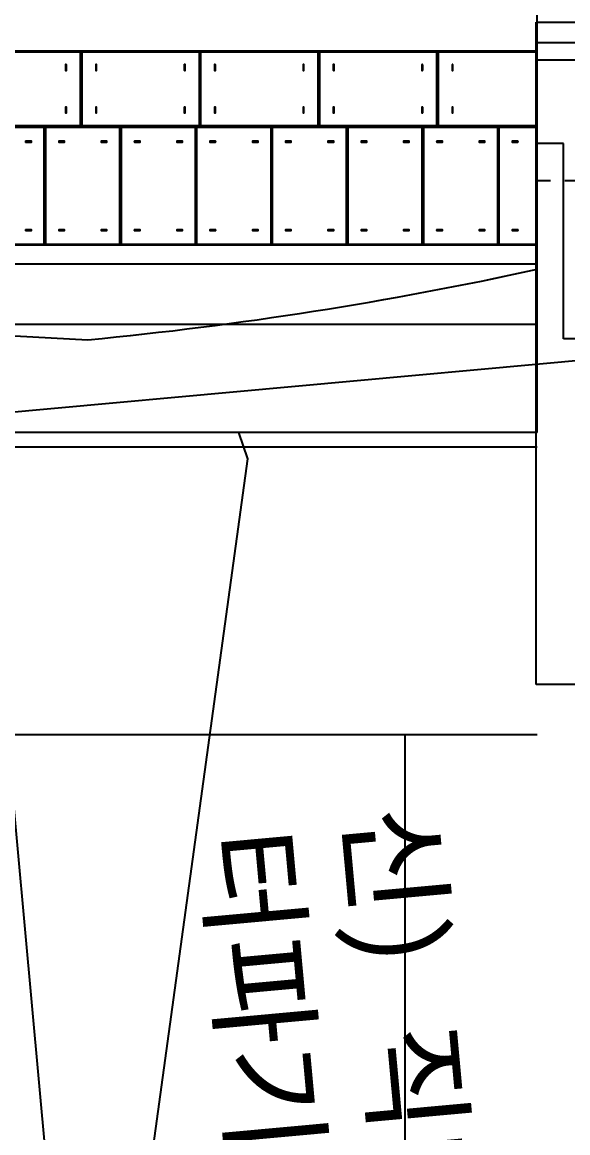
# Model space of a CAD drawing. Extents: x -137 to 172, y -7 to 127.
# Drawn here: x 30.34 to 34.13, y 46.45 to 54.16 of the extents above; entities that cross this region are included whole.
import ezdxf

# ---------------------------------------------------------------- set-up
doc = ezdxf.new("R2010")
doc.units = 0
doc.linetypes.add('CENTER', pattern=[2, 1.25, -0.25, 0.25, -0.25])
doc.layers.get('Defpoints').update_dxf_attribs({"linetype": 'CONTINUOUS'})
doc.layers.add('TT-BASE', color=253, linetype='CONTINUOUS')
doc.layers.add('TZ-TEXT', color=6, linetype='CONTINUOUS')
doc.styles.get("Standard").update_dxf_attribs({"font": 'GulimChe.ttf'})
doc.dimstyles.new('D150', dxfattribs={"dimscale": 0.15, "dimtxt": 3, "dimasz": 3, "dimexe": 0.5, "dimexo": 0.5, "dimgap": 0.5, "dimtad": 1, "dimdec": 0, "dimzin": 1, "dimdsep": 46, "dimlunit": 6, "dimtxsty": 'Standard', "dimcen": 1, "dimclrd": 1, "dimclre": 1, "dimclrt": 3, "dimadec": 0, "dimazin": 0, "dimtfac": 1, "dimtdec": 0, "dimtix": 1, "dimtmove": 2, "dimatfit": 3, "dimfxl": 0, "dimtvp": 2, "dimlwd": -1, "dimlwe": -1, "dimarcsym": 0})

# ---------------------------------------------------------------- blocks, each defined once
blk = doc.blocks.new('*D27')
at = {"layer": 'Defpoints', "color": 0, "ltscale": 2}
for p in [(42.6532, 52.5857), (44.7531, 29.6257), (32.1306, 28.4712)]:
    blk.add_point(p, dxfattribs=at)
at = {"layer": 'TZ-TEXT', "color": 1, "ltscale": 2}
for p, q in [((42.5785, 52.5788), (29.956, 51.4244)), ((30.0717, 50.9831), (32.0897, 28.9193)), ((44.6784, 29.6188), (32.056, 28.4644))]:
    blk.add_line(p, q, dxfattribs=at)
for points in [[(30.1464, 50.9899), (29.997, 50.9762), (30.0307, 51.4312)], [(32.1643, 28.9262), (32.015, 28.9125), (32.1306, 28.4712)]]:
    blk.add_solid(points, dxfattribs=at)
at = {"layer": 'TZ-TEXT', "color": 3, "ltscale": 2, "insert": (32.595, 40.0897), "char_height": 0.6, "attachment_point": 5, "rotation": 275.22581}
blk.add_mtext('{\\C6;신) 직매 FC Ø100x2x24m, 내관 SCD 25mmx4x24m,\\P터파기 5.5m(H:0.76),18m(H:0.56),0.5m(H:0.2),\\P콘크리트깨기 18m(H:0.2)}', dxfattribs=at)

msp = doc.modelspace()

# ---------------------------------------------------------------- linework, layer by layer
at = {"layer": 'TT-BASE'}
for p, q in [((33.9157, 51.3136), (33.9162, 67.0136)), ((33.9161, 51.3136), (33.9162, 67.0136)), ((33.9093, 49.563), (33.9094, 54.163)), ((33.9094, 54.163), (35.6094, 54.1629)), ((33.9094, 54.023), (35.4194, 54.0229)), ((24.3838, 53.9639), (33.9158, 53.9636)), ((24.3841, 53.9637), (33.9161, 53.9636)), ((24.39, 53.9589), (33.9158, 53.9586)), ((24.3903, 53.9587), (33.9161, 53.9586)), ((30.7433, 53.9587), (30.7433, 53.4437)), ((30.7436, 53.9586), (30.7436, 53.4436)), ((30.7533, 53.9587), (30.7533, 53.4437)), ((30.7536, 53.9586), (30.7536, 53.4436)), ((31.5683, 53.9587), (31.5683, 53.4437)), ((31.5686, 53.9586), (31.5686, 53.4436)), ((31.5783, 53.9587), (31.5783, 53.4437)), ((31.5786, 53.9586), (31.5786, 53.4436)), ((32.3933, 53.9587), (32.3933, 53.4437)), ((32.3936, 53.9586), (32.3936, 53.4436)), ((32.4033, 53.9587), (32.4033, 53.4437)), ((32.4036, 53.9586), (32.4036, 53.4436)), ((33.2183, 53.9586), (33.2183, 53.4436)), ((33.2186, 53.9586), (33.2186, 53.4436)), ((33.2283, 53.9586), (33.2283, 53.4436)), ((33.2286, 53.9586), (33.2286, 53.4436)), ((30.6403, 53.8677), (30.6403, 53.8297)), ((30.6406, 53.8676), (30.6406, 53.8296)), ((30.6453, 53.8687), (30.6413, 53.8687)), ((30.6456, 53.8686), (30.6416, 53.8686)), ((30.6463, 53.8297), (30.6463, 53.8677)), ((30.6466, 53.8296), (30.6466, 53.8676)), ((30.8503, 53.8677), (30.8503, 53.8297)), ((30.8506, 53.8676), (30.8506, 53.8296)), ((30.8553, 53.8687), (30.8513, 53.8687)), ((30.8556, 53.8686), (30.8516, 53.8686)), ((30.8563, 53.8297), (30.8563, 53.8677)), ((30.8566, 53.8296), (30.8566, 53.8676)), ((31.4653, 53.8677), (31.4653, 53.8297)), ((31.4656, 53.8676), (31.4656, 53.8296)), ((31.4703, 53.8687), (31.4663, 53.8687)), ((31.4706, 53.8686), (31.4666, 53.8686)), ((31.4713, 53.8297), (31.4713, 53.8677)), ((31.4716, 53.8296), (31.4716, 53.8676)), ((31.6753, 53.8677), (31.6753, 53.8297)), ((31.6756, 53.8676), (31.6756, 53.8296)), ((31.6803, 53.8687), (31.6763, 53.8687)), ((31.6806, 53.8686), (31.6766, 53.8686)), ((31.6813, 53.8297), (31.6813, 53.8677)), ((31.6816, 53.8296), (31.6816, 53.8676)), ((32.2903, 53.8677), (32.2903, 53.8297)), ((32.2906, 53.8676), (32.2906, 53.8296)), ((32.2953, 53.8687), (32.2913, 53.8687)), ((32.2956, 53.8686), (32.2916, 53.8686)), ((32.2963, 53.8297), (32.2963, 53.8677)), ((32.2966, 53.8296), (32.2966, 53.8676)), ((32.5003, 53.8677), (32.5003, 53.8297)), ((32.5006, 53.8676), (32.5006, 53.8296)), ((32.5053, 53.8687), (32.5013, 53.8687)), ((32.5056, 53.8686), (32.5016, 53.8686)), ((32.5063, 53.8297), (32.5063, 53.8677)), ((32.5066, 53.8296), (32.5066, 53.8676)), ((33.1153, 53.8676), (33.1153, 53.8296)), ((33.1156, 53.8676), (33.1156, 53.8296)), ((33.1203, 53.8686), (33.1163, 53.8686)), ((33.1206, 53.8686), (33.1166, 53.8686)), ((33.1213, 53.8296), (33.1213, 53.8676)), ((33.1216, 53.8296), (33.1216, 53.8676)), ((33.3253, 53.8676), (33.3253, 53.8296)), ((33.3256, 53.8676), (33.3256, 53.8296)), ((33.3303, 53.8686), (33.3263, 53.8686)), ((33.3306, 53.8686), (33.3266, 53.8686)), ((33.3313, 53.8296), (33.3313, 53.8676)), ((33.3316, 53.8296), (33.3316, 53.8676)), ((33.9094, 53.903), (35.3594, 53.9029)), ((30.6413, 53.8287), (30.6453, 53.8287)), ((30.6416, 53.8286), (30.6456, 53.8286)), ((30.8513, 53.8287), (30.8553, 53.8287)), ((30.8516, 53.8286), (30.8556, 53.8286)), ((31.4663, 53.8287), (31.4703, 53.8287)), ((31.4666, 53.8286), (31.4706, 53.8286)), ((31.6763, 53.8287), (31.6803, 53.8287)), ((31.6766, 53.8286), (31.6806, 53.8286)), ((32.2913, 53.8287), (32.2953, 53.8287)), ((32.2916, 53.8286), (32.2956, 53.8286)), ((32.5013, 53.8287), (32.5053, 53.8287)), ((32.5016, 53.8286), (32.5056, 53.8286)), ((33.1163, 53.8286), (33.1203, 53.8286)), ((33.1166, 53.8286), (33.1206, 53.8286)), ((33.3263, 53.8286), (33.3303, 53.8286)), ((33.3266, 53.8286), (33.3306, 53.8286)), ((30.6403, 53.5727), (30.6403, 53.5347)), ((30.6406, 53.5726), (30.6406, 53.5346)), ((30.6453, 53.5737), (30.6413, 53.5737)), ((30.6456, 53.5736), (30.6416, 53.5736)), ((30.6463, 53.5347), (30.6463, 53.5727)), ((30.6466, 53.5346), (30.6466, 53.5726)), ((30.8503, 53.5727), (30.8503, 53.5347)), ((30.8506, 53.5726), (30.8506, 53.5346)), ((30.8553, 53.5737), (30.8513, 53.5737)), ((30.8556, 53.5736), (30.8516, 53.5736)), ((30.8563, 53.5347), (30.8563, 53.5727)), ((30.8566, 53.5346), (30.8566, 53.5726)), ((31.4653, 53.5727), (31.4653, 53.5347)), ((31.4656, 53.5726), (31.4656, 53.5346)), ((31.4703, 53.5737), (31.4663, 53.5737)), ((31.4706, 53.5736), (31.4666, 53.5736)), ((31.4713, 53.5347), (31.4713, 53.5727)), ((31.4716, 53.5346), (31.4716, 53.5726)), ((31.6753, 53.5727), (31.6753, 53.5347)), ((31.6756, 53.5726), (31.6756, 53.5346)), ((31.6803, 53.5737), (31.6763, 53.5737)), ((31.6806, 53.5736), (31.6766, 53.5736)), ((31.6813, 53.5347), (31.6813, 53.5727)), ((31.6816, 53.5346), (31.6816, 53.5726)), ((32.2903, 53.5727), (32.2903, 53.5347)), ((32.2906, 53.5726), (32.2906, 53.5346)), ((32.2953, 53.5737), (32.2913, 53.5737)), ((32.2956, 53.5736), (32.2916, 53.5736)), ((32.2963, 53.5347), (32.2963, 53.5727)), ((32.2966, 53.5346), (32.2966, 53.5726)), ((32.5003, 53.5727), (32.5003, 53.5347)), ((32.5006, 53.5726), (32.5006, 53.5346)), ((32.5053, 53.5737), (32.5013, 53.5737)), ((32.5056, 53.5736), (32.5016, 53.5736)), ((32.5063, 53.5347), (32.5063, 53.5727)), ((32.5066, 53.5346), (32.5066, 53.5726)), ((33.1153, 53.5726), (33.1153, 53.5346)), ((33.1156, 53.5726), (33.1156, 53.5346)), ((33.1203, 53.5736), (33.1163, 53.5736)), ((33.1206, 53.5736), (33.1166, 53.5736)), ((33.1213, 53.5346), (33.1213, 53.5726)), ((33.1216, 53.5346), (33.1216, 53.5726)), ((33.3253, 53.5726), (33.3253, 53.5346)), ((33.3256, 53.5726), (33.3256, 53.5346)), ((33.3303, 53.5736), (33.3263, 53.5736)), ((33.3306, 53.5736), (33.3266, 53.5736)), ((33.3313, 53.5346), (33.3313, 53.5726)), ((33.3316, 53.5346), (33.3316, 53.5726)), ((30.6413, 53.5337), (30.6453, 53.5337)), ((30.6416, 53.5336), (30.6456, 53.5336)), ((30.8513, 53.5337), (30.8553, 53.5337)), ((30.8516, 53.5336), (30.8556, 53.5336)), ((31.4663, 53.5337), (31.4703, 53.5337)), ((31.4666, 53.5336), (31.4706, 53.5336)), ((31.6763, 53.5337), (31.6803, 53.5337)), ((31.6766, 53.5336), (31.6806, 53.5336)), ((32.2913, 53.5337), (32.2953, 53.5337)), ((32.2916, 53.5336), (32.2956, 53.5336)), ((32.5013, 53.5337), (32.5053, 53.5337)), ((32.5016, 53.5336), (32.5056, 53.5336)), ((33.1163, 53.5336), (33.1203, 53.5336)), ((33.1166, 53.5336), (33.1206, 53.5336)), ((33.3263, 53.5336), (33.3303, 53.5336)), ((33.3266, 53.5336), (33.3306, 53.5336)), ((33.9158, 53.4436), (25.1814, 53.4439)), ((33.9161, 53.4436), (25.1817, 53.4437)), ((25.1978, 53.4339), (33.9158, 53.4336)), ((25.1981, 53.4337), (33.9161, 53.4336)), ((30.4933, 52.6187), (30.4933, 53.4337)), ((30.4936, 52.6186), (30.4936, 53.4336)), ((30.5033, 52.6187), (30.5033, 53.4337)), ((30.5036, 52.6186), (30.5036, 53.4336)), ((31.0183, 52.6187), (31.0183, 53.4337)), ((31.0186, 52.6186), (31.0186, 53.4336)), ((31.0283, 52.6187), (31.0283, 53.4337)), ((31.0286, 52.6186), (31.0286, 53.4336)), ((31.5433, 52.6187), (31.5433, 53.4337)), ((31.5436, 52.6186), (31.5436, 53.4336)), ((31.5533, 52.6187), (31.5533, 53.4337)), ((31.5536, 52.6186), (31.5536, 53.4336)), ((32.0683, 52.6187), (32.0683, 53.4337)), ((32.0686, 52.6186), (32.0686, 53.4336)), ((32.0783, 52.6187), (32.0783, 53.4337)), ((32.0786, 52.6186), (32.0786, 53.4336)), ((32.5933, 52.6187), (32.5933, 53.4337)), ((32.5936, 52.6186), (32.5936, 53.4336)), ((32.6033, 52.6187), (32.6033, 53.4337)), ((32.6036, 52.6186), (32.6036, 53.4336)), ((33.1183, 52.6186), (33.1183, 53.4336)), ((33.1186, 52.6186), (33.1186, 53.4336)), ((33.1283, 52.6186), (33.1283, 53.4336)), ((33.1286, 52.6186), (33.1286, 53.4336)), ((33.6433, 52.6186), (33.6433, 53.4336)), ((33.6436, 52.6186), (33.6436, 53.4336)), ((33.6533, 52.6186), (33.6533, 53.4336)), ((33.6536, 52.6186), (33.6536, 53.4336)), ((30.3633, 53.3357), (30.3633, 53.3317)), ((30.3636, 53.3356), (30.3636, 53.3316)), ((30.4023, 53.3367), (30.3643, 53.3367)), ((30.3643, 53.3307), (30.4023, 53.3307)), ((30.4026, 53.3366), (30.3646, 53.3366)), ((30.3646, 53.3306), (30.4026, 53.3306)), ((30.4033, 53.3317), (30.4033, 53.3357)), ((30.4036, 53.3316), (30.4036, 53.3356)), ((30.5933, 53.3357), (30.5933, 53.3317)), ((30.5936, 53.3356), (30.5936, 53.3316)), ((30.6323, 53.3367), (30.5943, 53.3367)), ((30.5943, 53.3307), (30.6323, 53.3307)), ((30.6326, 53.3366), (30.5946, 53.3366)), ((30.5946, 53.3306), (30.6326, 53.3306)), ((30.6333, 53.3317), (30.6333, 53.3357)), ((30.6336, 53.3316), (30.6336, 53.3356)), ((30.8883, 53.3357), (30.8883, 53.3317)), ((30.8886, 53.3356), (30.8886, 53.3316)), ((30.9273, 53.3367), (30.8893, 53.3367)), ((30.8893, 53.3307), (30.9273, 53.3307)), ((30.9276, 53.3366), (30.8896, 53.3366)), ((30.8896, 53.3306), (30.9276, 53.3306)), ((30.9283, 53.3317), (30.9283, 53.3357)), ((30.9286, 53.3316), (30.9286, 53.3356)), ((31.1183, 53.3357), (31.1183, 53.3317)), ((31.1186, 53.3356), (31.1186, 53.3316)), ((31.1573, 53.3367), (31.1193, 53.3367)), ((31.1193, 53.3307), (31.1573, 53.3307)), ((31.1576, 53.3366), (31.1196, 53.3366)), ((31.1196, 53.3306), (31.1576, 53.3306)), ((31.1583, 53.3317), (31.1583, 53.3357)), ((31.1586, 53.3316), (31.1586, 53.3356)), ((31.4133, 53.3357), (31.4133, 53.3317)), ((31.4136, 53.3356), (31.4136, 53.3316)), ((31.4523, 53.3367), (31.4143, 53.3367)), ((31.4143, 53.3307), (31.4523, 53.3307)), ((31.4526, 53.3366), (31.4146, 53.3366)), ((31.4146, 53.3306), (31.4526, 53.3306)), ((31.4533, 53.3317), (31.4533, 53.3357)), ((31.4536, 53.3316), (31.4536, 53.3356)), ((31.6433, 53.3357), (31.6433, 53.3317)), ((31.6436, 53.3356), (31.6436, 53.3316)), ((31.6823, 53.3367), (31.6443, 53.3367)), ((31.6443, 53.3307), (31.6823, 53.3307)), ((31.6826, 53.3366), (31.6446, 53.3366)), ((31.6446, 53.3306), (31.6826, 53.3306)), ((31.6833, 53.3317), (31.6833, 53.3357)), ((31.6836, 53.3316), (31.6836, 53.3356)), ((31.9383, 53.3357), (31.9383, 53.3317)), ((31.9386, 53.3356), (31.9386, 53.3316)), ((31.9773, 53.3367), (31.9393, 53.3367)), ((31.9393, 53.3307), (31.9773, 53.3307)), ((31.9776, 53.3366), (31.9396, 53.3366)), ((31.9396, 53.3306), (31.9776, 53.3306)), ((31.9783, 53.3317), (31.9783, 53.3357)), ((31.9786, 53.3316), (31.9786, 53.3356)), ((32.1683, 53.3357), (32.1683, 53.3317)), ((32.1686, 53.3356), (32.1686, 53.3316)), ((32.2073, 53.3367), (32.1693, 53.3367)), ((32.1693, 53.3307), (32.2073, 53.3307)), ((32.2076, 53.3366), (32.1696, 53.3366)), ((32.1696, 53.3306), (32.2076, 53.3306)), ((32.2083, 53.3317), (32.2083, 53.3357)), ((32.2086, 53.3316), (32.2086, 53.3356)), ((32.4633, 53.3357), (32.4633, 53.3317)), ((32.4636, 53.3356), (32.4636, 53.3316)), ((32.5023, 53.3367), (32.4643, 53.3367)), ((32.4643, 53.3307), (32.5023, 53.3307)), ((32.5026, 53.3366), (32.4646, 53.3366)), ((32.4646, 53.3306), (32.5026, 53.3306)), ((32.5033, 53.3317), (32.5033, 53.3357)), ((32.5036, 53.3316), (32.5036, 53.3356)), ((32.6933, 53.3357), (32.6933, 53.3317)), ((32.6936, 53.3356), (32.6936, 53.3316)), ((32.7323, 53.3367), (32.6943, 53.3367)), ((32.6943, 53.3307), (32.7323, 53.3307)), ((32.7326, 53.3366), (32.6946, 53.3366)), ((32.6946, 53.3306), (32.7326, 53.3306)), ((32.7333, 53.3317), (32.7333, 53.3357)), ((32.7336, 53.3316), (32.7336, 53.3356)), ((32.9883, 53.3357), (32.9883, 53.3317)), ((32.9886, 53.3356), (32.9886, 53.3316)), ((33.0273, 53.3367), (32.9893, 53.3367)), ((32.9893, 53.3307), (33.0273, 53.3307)), ((33.0276, 53.3366), (32.9896, 53.3366)), ((32.9896, 53.3306), (33.0276, 53.3306)), ((33.0283, 53.3317), (33.0283, 53.3357)), ((33.0286, 53.3316), (33.0286, 53.3356)), ((33.2183, 53.3356), (33.2183, 53.3316)), ((33.2186, 53.3356), (33.2186, 53.3316)), ((33.2573, 53.3366), (33.2193, 53.3366)), ((33.2193, 53.3306), (33.2573, 53.3306)), ((33.2576, 53.3366), (33.2196, 53.3366)), ((33.2196, 53.3306), (33.2576, 53.3306)), ((33.2583, 53.3316), (33.2583, 53.3356)), ((33.2586, 53.3316), (33.2586, 53.3356)), ((33.5133, 53.3356), (33.5133, 53.3316)), ((33.5136, 53.3356), (33.5136, 53.3316)), ((33.5523, 53.3366), (33.5143, 53.3366)), ((33.5143, 53.3306), (33.5523, 53.3306)), ((33.5526, 53.3366), (33.5146, 53.3366)), ((33.5146, 53.3306), (33.5526, 53.3306)), ((33.5533, 53.3316), (33.5533, 53.3356)), ((33.5536, 53.3316), (33.5536, 53.3356)), ((33.7433, 53.3356), (33.7433, 53.3316)), ((33.7436, 53.3356), (33.7436, 53.3316)), ((33.7823, 53.3366), (33.7443, 53.3366)), ((33.7443, 53.3306), (33.7823, 53.3306)), ((33.7826, 53.3366), (33.7446, 53.3366)), ((33.7446, 53.3306), (33.7826, 53.3306)), ((33.7833, 53.3316), (33.7833, 53.3356)), ((33.7836, 53.3316), (33.7836, 53.3356)), ((34.0994, 53.3208), (33.9094, 53.3208)), ((34.0994, 51.9629), (34.0994, 53.3208)), ((30.3633, 52.7207), (30.3633, 52.7167)), ((30.3636, 52.7206), (30.3636, 52.7166)), ((30.4023, 52.7217), (30.3643, 52.7217)), ((30.3643, 52.7157), (30.4023, 52.7157)), ((30.4026, 52.7216), (30.3646, 52.7216)), ((30.3646, 52.7156), (30.4026, 52.7156)), ((30.4033, 52.7167), (30.4033, 52.7207)), ((30.4036, 52.7166), (30.4036, 52.7206)), ((30.5933, 52.7207), (30.5933, 52.7167)), ((30.5936, 52.7206), (30.5936, 52.7166)), ((30.6323, 52.7217), (30.5943, 52.7217)), ((30.5943, 52.7157), (30.6323, 52.7157)), ((30.6326, 52.7216), (30.5946, 52.7216)), ((30.5946, 52.7156), (30.6326, 52.7156)), ((30.6333, 52.7167), (30.6333, 52.7207)), ((30.6336, 52.7166), (30.6336, 52.7206)), ((30.8883, 52.7207), (30.8883, 52.7167)), ((30.8886, 52.7206), (30.8886, 52.7166)), ((30.9273, 52.7217), (30.8893, 52.7217)), ((30.8893, 52.7157), (30.9273, 52.7157)), ((30.9276, 52.7216), (30.8896, 52.7216)), ((30.8896, 52.7156), (30.9276, 52.7156)), ((30.9283, 52.7167), (30.9283, 52.7207)), ((30.9286, 52.7166), (30.9286, 52.7206)), ((31.1183, 52.7207), (31.1183, 52.7167)), ((31.1186, 52.7206), (31.1186, 52.7166)), ((31.1573, 52.7217), (31.1193, 52.7217)), ((31.1193, 52.7157), (31.1573, 52.7157)), ((31.1576, 52.7216), (31.1196, 52.7216)), ((31.1196, 52.7156), (31.1576, 52.7156)), ((31.1583, 52.7167), (31.1583, 52.7207)), ((31.1586, 52.7166), (31.1586, 52.7206)), ((31.4133, 52.7207), (31.4133, 52.7167)), ((31.4136, 52.7206), (31.4136, 52.7166)), ((31.4523, 52.7217), (31.4143, 52.7217)), ((31.4143, 52.7157), (31.4523, 52.7157)), ((31.4526, 52.7216), (31.4146, 52.7216)), ((31.4146, 52.7156), (31.4526, 52.7156)), ((31.4533, 52.7167), (31.4533, 52.7207)), ((31.4536, 52.7166), (31.4536, 52.7206)), ((31.6433, 52.7207), (31.6433, 52.7167)), ((31.6436, 52.7206), (31.6436, 52.7166)), ((31.6823, 52.7217), (31.6443, 52.7217)), ((31.6443, 52.7157), (31.6823, 52.7157)), ((31.6826, 52.7216), (31.6446, 52.7216)), ((31.6446, 52.7156), (31.6826, 52.7156)), ((31.6833, 52.7167), (31.6833, 52.7207)), ((31.6836, 52.7166), (31.6836, 52.7206)), ((31.9383, 52.7207), (31.9383, 52.7167)), ((31.9386, 52.7206), (31.9386, 52.7166)), ((31.9773, 52.7217), (31.9393, 52.7217)), ((31.9393, 52.7157), (31.9773, 52.7157)), ((31.9776, 52.7216), (31.9396, 52.7216)), ((31.9396, 52.7156), (31.9776, 52.7156)), ((31.9783, 52.7167), (31.9783, 52.7207)), ((31.9786, 52.7166), (31.9786, 52.7206)), ((32.1683, 52.7207), (32.1683, 52.7167)), ((32.1686, 52.7206), (32.1686, 52.7166)), ((32.2073, 52.7217), (32.1693, 52.7217)), ((32.1693, 52.7157), (32.2073, 52.7157)), ((32.2076, 52.7216), (32.1696, 52.7216)), ((32.1696, 52.7156), (32.2076, 52.7156)), ((32.2083, 52.7167), (32.2083, 52.7207)), ((32.2086, 52.7166), (32.2086, 52.7206)), ((32.4633, 52.7207), (32.4633, 52.7167)), ((32.4636, 52.7206), (32.4636, 52.7166)), ((32.5023, 52.7217), (32.4643, 52.7217)), ((32.4643, 52.7157), (32.5023, 52.7157)), ((32.5026, 52.7216), (32.4646, 52.7216)), ((32.4646, 52.7156), (32.5026, 52.7156)), ((32.5033, 52.7167), (32.5033, 52.7207)), ((32.5036, 52.7166), (32.5036, 52.7206)), ((32.6933, 52.7207), (32.6933, 52.7167)), ((32.6936, 52.7206), (32.6936, 52.7166)), ((32.7323, 52.7217), (32.6943, 52.7217)), ((32.6943, 52.7157), (32.7323, 52.7157)), ((32.7326, 52.7216), (32.6946, 52.7216)), ((32.6946, 52.7156), (32.7326, 52.7156)), ((32.7333, 52.7167), (32.7333, 52.7207)), ((32.7336, 52.7166), (32.7336, 52.7206)), ((32.9883, 52.7207), (32.9883, 52.7167)), ((32.9886, 52.7206), (32.9886, 52.7166)), ((33.0273, 52.7217), (32.9893, 52.7217)), ((32.9893, 52.7157), (33.0273, 52.7157)), ((33.0276, 52.7216), (32.9896, 52.7216)), ((32.9896, 52.7156), (33.0276, 52.7156)), ((33.0283, 52.7167), (33.0283, 52.7207)), ((33.0286, 52.7166), (33.0286, 52.7206)), ((33.2183, 52.7206), (33.2183, 52.7166)), ((33.2186, 52.7206), (33.2186, 52.7166)), ((33.2573, 52.7216), (33.2193, 52.7216)), ((33.2193, 52.7156), (33.2573, 52.7156)), ((33.2576, 52.7216), (33.2196, 52.7216)), ((33.2196, 52.7156), (33.2576, 52.7156)), ((33.2583, 52.7166), (33.2583, 52.7206)), ((33.2586, 52.7166), (33.2586, 52.7206)), ((33.5133, 52.7206), (33.5133, 52.7166)), ((33.5136, 52.7206), (33.5136, 52.7166)), ((33.5523, 52.7216), (33.5143, 52.7216)), ((33.5143, 52.7156), (33.5523, 52.7156)), ((33.5526, 52.7216), (33.5146, 52.7216)), ((33.5146, 52.7156), (33.5526, 52.7156)), ((33.5533, 52.7166), (33.5533, 52.7206)), ((33.5536, 52.7166), (33.5536, 52.7206)), ((33.7433, 52.7206), (33.7433, 52.7166)), ((33.7436, 52.7206), (33.7436, 52.7166)), ((33.7823, 52.7216), (33.7443, 52.7216)), ((33.7443, 52.7156), (33.7823, 52.7156)), ((33.7826, 52.7216), (33.7446, 52.7216)), ((33.7446, 52.7156), (33.7826, 52.7156)), ((33.7833, 52.7166), (33.7833, 52.7206)), ((33.7836, 52.7166), (33.7836, 52.7206)), ((33.9158, 52.6186), (26.9074, 52.6188)), ((33.9161, 52.6186), (26.9078, 52.6187)), ((33.9158, 52.6136), (26.9247, 52.6138)), ((33.9161, 52.6136), (26.925, 52.6137)), ((33.9158, 52.4816), (27.3801, 52.4817)), ((33.9161, 52.4816), (27.3804, 52.4816)), ((33.9121, 52.0626), (24.6624, 52.063)), ((29.4958, 52.0281), (30.7958, 51.9571)), ((29.4961, 52.028), (30.7961, 51.957)), ((35.4194, 51.9629), (34.0994, 51.9629)), ((33.9157, 51.3136), (4.6657, 51.3144)), ((33.9161, 51.3136), (4.6661, 51.3138)), ((33.9097, 50.5633), (33.9092, 51.313)), ((19.6661, 51.2137), (33.9161, 51.2136)), ((33.9093, 50.963), (33.9094, 51.213)), ((35.6093, 49.5629), (33.9093, 49.563)), ((19.6661, 49.2137), (33.9161, 49.2136)), ((32.9987, 38.627), (32.999, 49.2137)), ((32.9994, 38.627), (32.9994, 49.2136))]:
    msp.add_line(p, q, dxfattribs=at)
at = {"layer": 'TT-BASE', "linetype": 'CENTER', "ltscale": 0.0001}
msp.add_line((33.9093, 53.0636), (76.6961, 53.0632), dxfattribs=at)
at = {"layer": 'TT-BASE', "linetype": 'Continuous'}
for p, q in [((31.9064, 51.1296), (31.8445, 51.3136)), ((31.9064, 51.1296), (31.8445, 51.3136)), ((31.2431, 46.2912), (31.9064, 51.1296)), ((31.2431, 46.2912), (31.9064, 51.1296))]:
    msp.add_line(p, q, dxfattribs=at)
at = {"layer": 'TT-BASE'}
for centre, radius, start, end in [((30.6413, 53.8677), 0.001, 89.99838, 179.99838), ((30.6416, 53.8676), 0.001, 89.99971, 179.99971), ((30.6453, 53.8677), 0.001, 359.99838, 89.99838), ((30.6456, 53.8676), 0.001, 359.99971, 89.99971), ((30.8513, 53.8677), 0.001, 89.99838, 179.99838), ((30.8516, 53.8676), 0.001, 89.99971, 179.99971), ((30.8553, 53.8677), 0.001, 359.99838, 89.99838), ((30.8556, 53.8676), 0.001, 359.99971, 89.99971), ((31.4663, 53.8677), 0.001, 89.99838, 179.99838), ((31.4666, 53.8676), 0.001, 89.99971, 179.99971), ((31.4703, 53.8677), 0.001, 359.99838, 89.99838), ((31.4706, 53.8676), 0.001, 359.99971, 89.99971), ((31.6763, 53.8677), 0.001, 89.99838, 179.99839), ((31.6766, 53.8676), 0.001, 89.99971, 179.99971), ((31.6803, 53.8677), 0.001, 359.99838, 89.99838), ((31.6806, 53.8676), 0.001, 359.99971, 89.99971), ((32.2913, 53.8677), 0.001, 89.99839, 179.99839), ((32.2916, 53.8676), 0.001, 89.99971, 179.99971), ((32.2953, 53.8677), 0.001, 359.99839, 89.99839), ((32.2956, 53.8676), 0.001, 359.99971, 89.99971), ((32.5013, 53.8677), 0.001, 89.99839, 179.99839), ((32.5016, 53.8676), 0.001, 89.99971, 179.99971), ((32.5053, 53.8677), 0.001, 359.99839, 89.99839), ((32.5056, 53.8676), 0.001, 359.99971, 89.99971), ((33.1163, 53.8676), 0.001, 89.99839, 179.99839), ((33.1166, 53.8676), 0.001, 89.99971, 179.99971), ((33.1203, 53.8676), 0.001, 359.99838, 89.99838), ((33.1206, 53.8676), 0.001, 359.99971, 89.99971), ((33.3263, 53.8676), 0.001, 89.99839, 179.99839), ((33.3266, 53.8676), 0.001, 89.99971, 179.99971), ((33.3303, 53.8676), 0.001, 359.99839, 89.99839), ((33.3306, 53.8676), 0.001, 359.99971, 89.99971), ((30.6413, 53.8297), 0.001, 179.9984, 269.9984), ((30.6416, 53.8296), 0.001, 179.99971, 269.99971), ((30.6453, 53.8297), 0.001, 269.99839, 359.99839), ((30.6456, 53.8296), 0.001, 269.99971, 359.99971), ((30.8513, 53.8297), 0.001, 179.99839, 269.99839), ((30.8516, 53.8296), 0.001, 179.99971, 269.99971), ((30.8553, 53.8297), 0.001, 269.99839, 359.99839), ((30.8556, 53.8296), 0.001, 269.99971, 359.99971), ((31.4663, 53.8297), 0.001, 179.99839, 269.99839), ((31.4666, 53.8296), 0.001, 179.99971, 269.99971), ((31.4703, 53.8297), 0.001, 269.99839, 359.99839), ((31.4706, 53.8296), 0.001, 269.99971, 359.99971), ((31.6763, 53.8297), 0.001, 179.99839, 269.99839), ((31.6766, 53.8296), 0.001, 179.99971, 269.99971), ((31.6803, 53.8297), 0.001, 269.99839, 359.99839), ((31.6806, 53.8296), 0.001, 269.99971, 359.99971), ((32.2913, 53.8297), 0.001, 179.99839, 269.99839), ((32.2916, 53.8296), 0.001, 179.99971, 269.99971), ((32.2953, 53.8297), 0.001, 269.99838, 359.99838), ((32.2956, 53.8296), 0.001, 269.99971, 359.99971), ((32.5013, 53.8297), 0.001, 179.99839, 269.99839), ((32.5016, 53.8296), 0.001, 179.99971, 269.99971), ((32.5053, 53.8297), 0.001, 269.99838, 359.99838), ((32.5056, 53.8296), 0.001, 269.99971, 359.99971), ((33.1163, 53.8296), 0.001, 179.99839, 269.99839), ((33.1166, 53.8296), 0.001, 179.99971, 269.99971), ((33.1203, 53.8296), 0.001, 269.99839, 359.99839), ((33.1206, 53.8296), 0.001, 269.99971, 359.99971), ((33.3263, 53.8296), 0.001, 179.99839, 269.99839), ((33.3266, 53.8296), 0.001, 179.99971, 269.99971), ((33.3303, 53.8296), 0.001, 269.99838, 359.99838), ((33.3306, 53.8296), 0.001, 269.99971, 359.99971), ((30.6413, 53.5727), 0.001, 89.99838, 179.99838), ((30.6416, 53.5726), 0.001, 89.99971, 179.99971), ((30.6453, 53.5727), 0.001, 359.99839, 89.99839), ((30.6456, 53.5726), 0.001, 359.99971, 89.99971), ((30.8513, 53.5727), 0.001, 89.99838, 179.99839), ((30.8516, 53.5726), 0.001, 89.99971, 179.99971), ((30.8553, 53.5727), 0.001, 359.99839, 89.99839), ((30.8556, 53.5726), 0.001, 359.99971, 89.99971), ((31.4663, 53.5727), 0.001, 89.99838, 179.99838), ((31.4666, 53.5726), 0.001, 89.99971, 179.99971), ((31.4703, 53.5727), 0.001, 359.99838, 89.99838), ((31.4706, 53.5726), 0.001, 359.99971, 89.99971), ((31.6763, 53.5727), 0.001, 89.99839, 179.99839), ((31.6766, 53.5726), 0.001, 89.99971, 179.99971), ((31.6803, 53.5727), 0.001, 359.99838, 89.99838), ((31.6806, 53.5726), 0.001, 359.99971, 89.99971), ((32.2913, 53.5727), 0.001, 89.9984, 179.9984), ((32.2916, 53.5726), 0.001, 89.99971, 179.99971), ((32.2953, 53.5727), 0.001, 359.9984, 89.9984), ((32.2956, 53.5726), 0.001, 359.99971, 89.99971), ((32.5013, 53.5727), 0.001, 89.99839, 179.99839), ((32.5016, 53.5726), 0.001, 89.99971, 179.99971), ((32.5053, 53.5727), 0.001, 359.99839, 89.99839), ((32.5056, 53.5726), 0.001, 359.99971, 89.99971), ((33.1163, 53.5726), 0.001, 89.99839, 179.99839), ((33.1166, 53.5726), 0.001, 89.99971, 179.99971), ((33.1203, 53.5726), 0.001, 359.99839, 89.99839), ((33.1206, 53.5726), 0.001, 359.99971, 89.99971), ((33.3263, 53.5726), 0.001, 89.99839, 179.99839), ((33.3266, 53.5726), 0.001, 89.99971, 179.99971), ((33.3303, 53.5726), 0.001, 359.9984, 89.9984), ((33.3306, 53.5726), 0.001, 359.99971, 89.99971), ((30.6413, 53.5347), 0.001, 179.99839, 269.99839), ((30.6416, 53.5346), 0.001, 179.99971, 269.99971), ((30.6453, 53.5347), 0.001, 269.99839, 359.99839), ((30.6456, 53.5346), 0.001, 269.99971, 359.99971), ((30.8513, 53.5347), 0.001, 179.99839, 269.99839), ((30.8516, 53.5346), 0.001, 179.99971, 269.99971), ((30.8553, 53.5347), 0.001, 269.99839, 359.99839), ((30.8556, 53.5346), 0.001, 269.99971, 359.99971), ((31.4663, 53.5347), 0.001, 179.99839, 269.99839), ((31.4666, 53.5346), 0.001, 179.99971, 269.99971), ((31.4703, 53.5347), 0.001, 269.99839, 359.99839), ((31.4706, 53.5346), 0.001, 269.99971, 359.99971), ((31.6763, 53.5347), 0.001, 179.99839, 269.99839), ((31.6766, 53.5346), 0.001, 179.99971, 269.99971), ((31.6803, 53.5347), 0.001, 269.9984, 359.9984), ((31.6806, 53.5346), 0.001, 269.99971, 359.99971), ((32.2913, 53.5347), 0.001, 179.99839, 269.99839), ((32.2916, 53.5346), 0.001, 179.99971, 269.99971), ((32.2953, 53.5347), 0.001, 269.99839, 359.99839), ((32.2956, 53.5346), 0.001, 269.99971, 359.99971), ((32.5013, 53.5347), 0.001, 179.99838, 269.99838), ((32.5016, 53.5346), 0.001, 179.99971, 269.99971), ((32.5053, 53.5347), 0.001, 269.99838, 359.99838), ((32.5056, 53.5346), 0.001, 269.99971, 359.99971), ((33.1163, 53.5346), 0.001, 179.99838, 269.99838), ((33.1166, 53.5346), 0.001, 179.99971, 269.99971), ((33.1203, 53.5346), 0.001, 269.99839, 359.99839), ((33.1206, 53.5346), 0.001, 269.99971, 359.99971), ((33.3263, 53.5346), 0.001, 179.99839, 269.99839), ((33.3266, 53.5346), 0.001, 179.99971, 269.99971), ((33.3303, 53.5346), 0.001, 269.99839, 359.99839), ((33.3306, 53.5346), 0.001, 269.99971, 359.99971), ((30.3643, 53.3357), 0.001, 89.99838, 179.99838), ((30.3643, 53.3317), 0.001, 179.9984, 269.9984), ((30.3646, 53.3356), 0.001, 89.99971, 179.99971), ((30.3646, 53.3316), 0.001, 179.99971, 269.99971), ((30.4023, 53.3357), 0.001, 359.99839, 89.99839), ((30.4023, 53.3317), 0.001, 269.99839, 359.99839), ((30.4026, 53.3356), 0.001, 359.99971, 89.99971), ((30.4026, 53.3316), 0.001, 269.99971, 359.99971), ((30.5943, 53.3357), 0.001, 89.9984, 179.9984), ((30.5943, 53.3317), 0.001, 179.99839, 269.99839), ((30.5946, 53.3356), 0.001, 89.99971, 179.99971), ((30.5946, 53.3316), 0.001, 179.99971, 269.99971), ((30.6323, 53.3357), 0.001, 359.99839, 89.99839), ((30.6323, 53.3317), 0.001, 269.99839, 359.99839), ((30.6326, 53.3356), 0.001, 359.99971, 89.99971), ((30.6326, 53.3316), 0.001, 269.99971, 359.99971), ((30.8893, 53.3357), 0.001, 89.99839, 179.99839), ((30.8893, 53.3317), 0.001, 179.99839, 269.99839), ((30.8896, 53.3356), 0.001, 89.99971, 179.99971), ((30.8896, 53.3316), 0.001, 179.99971, 269.99971), ((30.9273, 53.3357), 0.001, 359.99839, 89.99839), ((30.9273, 53.3317), 0.001, 269.99839, 359.99839), ((30.9276, 53.3356), 0.001, 359.99971, 89.99971), ((30.9276, 53.3316), 0.001, 269.99971, 359.99971), ((31.1193, 53.3357), 0.001, 89.99839, 179.99839), ((31.1193, 53.3317), 0.001, 179.99839, 269.99839), ((31.1196, 53.3356), 0.001, 89.99971, 179.99971), ((31.1196, 53.3316), 0.001, 179.99971, 269.99971), ((31.1573, 53.3357), 0.001, 359.99839, 89.99839), ((31.1573, 53.3317), 0.001, 269.99838, 359.99838), ((31.1576, 53.3356), 0.001, 359.99971, 89.99971), ((31.1576, 53.3316), 0.001, 269.99971, 359.99971), ((31.4143, 53.3357), 0.001, 89.99839, 179.99839), ((31.4143, 53.3317), 0.001, 179.99839, 269.99839), ((31.4146, 53.3356), 0.001, 89.99971, 179.99971), ((31.4146, 53.3316), 0.001, 179.99971, 269.99971), ((31.4523, 53.3357), 0.001, 359.9984, 89.99839), ((31.4523, 53.3317), 0.001, 269.99839, 359.99839), ((31.4526, 53.3356), 0.001, 359.99971, 89.99971), ((31.4526, 53.3316), 0.001, 269.99971, 359.99971), ((31.6443, 53.3357), 0.001, 89.99838, 179.99838), ((31.6443, 53.3317), 0.001, 179.9984, 269.9984), ((31.6446, 53.3356), 0.001, 89.99971, 179.99971), ((31.6446, 53.3316), 0.001, 179.99971, 269.99971), ((31.6823, 53.3357), 0.001, 359.99838, 89.99838), ((31.6823, 53.3317), 0.001, 269.99839, 359.99839), ((31.6826, 53.3356), 0.001, 359.99971, 89.99971), ((31.6826, 53.3316), 0.001, 269.99971, 359.99971), ((31.9393, 53.3357), 0.001, 89.99839, 179.99839), ((31.9393, 53.3317), 0.001, 179.99839, 269.99839), ((31.9396, 53.3356), 0.001, 89.99971, 179.99971), ((31.9396, 53.3316), 0.001, 179.99971, 269.99971), ((31.9773, 53.3357), 0.001, 359.99839, 89.99839), ((31.9773, 53.3317), 0.001, 269.99839, 359.99839), ((31.9776, 53.3356), 0.001, 359.99971, 89.99971), ((31.9776, 53.3316), 0.001, 269.99971, 359.99971), ((32.1693, 53.3357), 0.001, 89.99839, 179.99839), ((32.1693, 53.3317), 0.001, 179.99838, 269.99838), ((32.1696, 53.3356), 0.001, 89.99971, 179.99971), ((32.1696, 53.3316), 0.001, 179.99971, 269.99971), ((32.2073, 53.3357), 0.001, 359.99838, 89.99838), ((32.2073, 53.3317), 0.001, 269.99839, 359.99839), ((32.2076, 53.3356), 0.001, 359.99971, 89.99971), ((32.2076, 53.3316), 0.001, 269.99971, 359.99971), ((32.4643, 53.3357), 0.001, 89.99839, 179.99839), ((32.4643, 53.3317), 0.001, 179.99839, 269.99839), ((32.4646, 53.3356), 0.001, 89.99971, 179.99971), ((32.4646, 53.3316), 0.001, 179.99971, 269.99971), ((32.5023, 53.3357), 0.001, 359.99839, 89.99839), ((32.5023, 53.3317), 0.001, 269.99838, 359.99838), ((32.5026, 53.3356), 0.001, 359.99971, 89.99971), ((32.5026, 53.3316), 0.001, 269.99971, 359.99971), ((32.6943, 53.3357), 0.001, 89.99839, 179.99839), ((32.6943, 53.3317), 0.001, 179.9984, 269.9984), ((32.6946, 53.3356), 0.001, 89.99971, 179.99971), ((32.6946, 53.3316), 0.001, 179.99971, 269.99971), ((32.7323, 53.3357), 0.001, 359.99839, 89.99839), ((32.7323, 53.3317), 0.001, 269.99839, 359.99839), ((32.7326, 53.3356), 0.001, 359.99971, 89.99971), ((32.7326, 53.3316), 0.001, 269.99971, 359.99971), ((32.9893, 53.3357), 0.001, 89.99838, 179.99838), ((32.9893, 53.3317), 0.001, 179.99839, 269.99839), ((32.9896, 53.3356), 0.001, 89.99971, 179.99971), ((32.9896, 53.3316), 0.001, 179.99971, 269.99971), ((33.0273, 53.3357), 0.001, 359.99839, 89.99839), ((33.0273, 53.3317), 0.001, 269.99839, 359.99839), ((33.0276, 53.3356), 0.001, 359.99971, 89.99971), ((33.0276, 53.3316), 0.001, 269.99971, 359.99971), ((33.2193, 53.3356), 0.001, 89.99839, 179.99839), ((33.2193, 53.3316), 0.001, 179.99838, 269.99838), ((33.2196, 53.3356), 0.001, 89.99971, 179.99971), ((33.2196, 53.3316), 0.001, 179.99971, 269.99971), ((33.2573, 53.3356), 0.001, 359.99839, 89.99839), ((33.2573, 53.3316), 0.001, 269.99839, 359.99839), ((33.2576, 53.3356), 0.001, 359.99971, 89.99971), ((33.2576, 53.3316), 0.001, 269.99971, 359.99971), ((33.5143, 53.3356), 0.001, 89.99839, 179.99839), ((33.5143, 53.3316), 0.001, 179.99839, 269.99839), ((33.5146, 53.3356), 0.001, 89.99971, 179.99971), ((33.5146, 53.3316), 0.001, 179.99971, 269.99971), ((33.5523, 53.3356), 0.001, 359.99839, 89.99838), ((33.5523, 53.3316), 0.001, 269.99839, 359.99839), ((33.5526, 53.3356), 0.001, 359.99971, 89.99971), ((33.5526, 53.3316), 0.001, 269.99971, 359.99971), ((33.7443, 53.3356), 0.001, 89.99839, 179.99839), ((33.7443, 53.3316), 0.001, 179.99839, 269.99839), ((33.7446, 53.3356), 0.001, 89.99971, 179.99971), ((33.7446, 53.3316), 0.001, 179.99971, 269.99971), ((33.7823, 53.3356), 0.001, 359.9984, 89.99839), ((33.7823, 53.3316), 0.001, 269.99839, 359.99839), ((33.7826, 53.3356), 0.001, 359.99971, 89.99971), ((33.7826, 53.3316), 0.001, 269.99971, 359.99971), ((30.3643, 52.7207), 0.001, 89.99838, 179.99838), ((30.3643, 52.7167), 0.001, 179.9984, 269.9984), ((30.3646, 52.7206), 0.001, 89.99971, 179.99971), ((30.3646, 52.7166), 0.001, 179.99971, 269.99971), ((30.4023, 52.7207), 0.001, 359.99839, 89.99839), ((30.4023, 52.7167), 0.001, 269.99839, 359.99839), ((30.4026, 52.7206), 0.001, 359.99971, 89.99971), ((30.4026, 52.7166), 0.001, 269.99971, 359.99971), ((30.5943, 52.7207), 0.001, 89.99839, 179.99839), ((30.5943, 52.7167), 0.001, 179.99838, 269.99838), ((30.5946, 52.7206), 0.001, 89.99971, 179.99971), ((30.5946, 52.7166), 0.001, 179.99971, 269.99971), ((30.6323, 52.7207), 0.001, 359.99839, 89.99839), ((30.6323, 52.7167), 0.001, 269.99839, 359.99839), ((30.6326, 52.7206), 0.001, 359.99971, 89.99971), ((30.6326, 52.7166), 0.001, 269.99971, 359.99971), ((30.8893, 52.7207), 0.001, 89.99839, 179.99839), ((30.8893, 52.7167), 0.001, 179.99839, 269.99839), ((30.8896, 52.7206), 0.001, 89.99971, 179.99971), ((30.8896, 52.7166), 0.001, 179.99971, 269.99971), ((30.9273, 52.7207), 0.001, 359.99839, 89.99839), ((30.9273, 52.7167), 0.001, 269.9984, 359.9984), ((30.9276, 52.7206), 0.001, 359.99971, 89.99971), ((30.9276, 52.7166), 0.001, 269.99971, 359.99971), ((31.1193, 52.7207), 0.001, 89.99839, 179.99839), ((31.1193, 52.7167), 0.001, 179.99839, 269.99839), ((31.1196, 52.7206), 0.001, 89.99971, 179.99971), ((31.1196, 52.7166), 0.001, 179.99971, 269.99971), ((31.1573, 52.7207), 0.001, 359.9984, 89.9984), ((31.1573, 52.7167), 0.001, 269.99838, 359.99838), ((31.1576, 52.7206), 0.001, 359.99971, 89.99971), ((31.1576, 52.7166), 0.001, 269.99971, 359.99971), ((31.4143, 52.7207), 0.001, 89.99839, 179.99839), ((31.4143, 52.7167), 0.001, 179.99838, 269.99838), ((31.4146, 52.7206), 0.001, 89.99971, 179.99971), ((31.4146, 52.7166), 0.001, 179.99971, 269.99971), ((31.4523, 52.7207), 0.001, 359.9984, 89.9984), ((31.4523, 52.7167), 0.001, 269.99838, 359.99838), ((31.4526, 52.7206), 0.001, 359.99971, 89.99971), ((31.4526, 52.7166), 0.001, 269.99971, 359.99971), ((31.6443, 52.7207), 0.001, 89.99838, 179.99838), ((31.6443, 52.7167), 0.001, 179.9984, 269.9984), ((31.6446, 52.7206), 0.001, 89.99971, 179.99971), ((31.6446, 52.7166), 0.001, 179.99971, 269.99971), ((31.6823, 52.7207), 0.001, 359.99839, 89.99839), ((31.6823, 52.7167), 0.001, 269.99839, 359.99839), ((31.6826, 52.7206), 0.001, 359.99971, 89.99971), ((31.6826, 52.7166), 0.001, 269.99971, 359.99971), ((31.9393, 52.7207), 0.001, 89.99838, 179.99838), ((31.9393, 52.7167), 0.001, 179.99839, 269.99839), ((31.9396, 52.7206), 0.001, 89.99971, 179.99971), ((31.9396, 52.7166), 0.001, 179.99971, 269.99971), ((31.9773, 52.7207), 0.001, 359.99839, 89.99839), ((31.9773, 52.7167), 0.001, 269.99839, 359.99839), ((31.9776, 52.7206), 0.001, 359.99971, 89.99971), ((31.9776, 52.7166), 0.001, 269.99971, 359.99971), ((32.1693, 52.7207), 0.001, 89.99839, 179.99839), ((32.1693, 52.7167), 0.001, 179.99839, 269.99839), ((32.1696, 52.7206), 0.001, 89.99971, 179.99971), ((32.1696, 52.7166), 0.001, 179.99971, 269.99971), ((32.2073, 52.7207), 0.001, 359.99839, 89.99839), ((32.2073, 52.7167), 0.001, 269.99839, 359.9984), ((32.2076, 52.7206), 0.001, 359.99971, 89.99971), ((32.2076, 52.7166), 0.001, 269.99971, 359.99971), ((32.4643, 52.7207), 0.001, 89.99839, 179.99839), ((32.4643, 52.7167), 0.001, 179.99839, 269.99838), ((32.4646, 52.7206), 0.001, 89.99971, 179.99971), ((32.4646, 52.7166), 0.001, 179.99971, 269.99971), ((32.5023, 52.7207), 0.001, 359.99839, 89.99839), ((32.5023, 52.7167), 0.001, 269.99838, 359.99838), ((32.5026, 52.7206), 0.001, 359.99971, 89.99971), ((32.5026, 52.7166), 0.001, 269.99971, 359.99971), ((32.6943, 52.7207), 0.001, 89.99839, 179.99839), ((32.6943, 52.7167), 0.001, 179.99839, 269.99839), ((32.6946, 52.7206), 0.001, 89.99971, 179.99971), ((32.6946, 52.7166), 0.001, 179.99971, 269.99971), ((32.7323, 52.7207), 0.001, 359.99839, 89.99839), ((32.7323, 52.7167), 0.001, 269.99839, 359.99839), ((32.7326, 52.7206), 0.001, 359.99971, 89.99971), ((32.7326, 52.7166), 0.001, 269.99971, 359.99971), ((32.9893, 52.7207), 0.001, 89.99838, 179.99838), ((32.9893, 52.7167), 0.001, 179.99839, 269.99839), ((32.9896, 52.7206), 0.001, 89.99971, 179.99971), ((32.9896, 52.7166), 0.001, 179.99971, 269.99971), ((33.0273, 52.7207), 0.001, 359.99839, 89.99839), ((33.0273, 52.7167), 0.001, 269.99839, 359.99839), ((33.0276, 52.7206), 0.001, 359.99971, 89.99971), ((33.0276, 52.7166), 0.001, 269.99971, 359.99971), ((33.2193, 52.7206), 0.001, 89.99839, 179.99839), ((33.2193, 52.7166), 0.001, 179.99839, 269.99839), ((33.2196, 52.7206), 0.001, 89.99971, 179.99971), ((33.2196, 52.7166), 0.001, 179.99971, 269.99971), ((33.2573, 52.7206), 0.001, 359.99839, 89.99839), ((33.2573, 52.7166), 0.001, 269.99839, 359.99839), ((33.2576, 52.7206), 0.001, 359.99971, 89.99971), ((33.2576, 52.7166), 0.001, 269.99971, 359.99971), ((33.5143, 52.7206), 0.001, 89.99839, 179.99839), ((33.5143, 52.7166), 0.001, 179.99839, 269.99839), ((33.5146, 52.7206), 0.001, 89.99971, 179.99971), ((33.5146, 52.7166), 0.001, 179.99971, 269.99971), ((33.5523, 52.7206), 0.001, 359.99839, 89.99839), ((33.5523, 52.7166), 0.001, 269.99839, 359.99839), ((33.5526, 52.7206), 0.001, 359.99971, 89.99971), ((33.5526, 52.7166), 0.001, 269.99971, 359.99971), ((33.7443, 52.7206), 0.001, 89.99839, 179.99839), ((33.7443, 52.7166), 0.001, 179.99838, 269.99838), ((33.7446, 52.7206), 0.001, 89.99971, 179.99971), ((33.7446, 52.7166), 0.001, 179.99971, 269.99971), ((33.7823, 52.7206), 0.001, 359.9984, 89.9984), ((33.7823, 52.7166), 0.001, 269.99838, 359.99838), ((33.7826, 52.7206), 0.001, 359.99971, 89.99971), ((33.7826, 52.7166), 0.001, 269.99971, 359.99971), ((28.2855, 78.1454), 26.3083, 275.47542, 282.35762), ((28.2852, 78.1453), 26.3083, 275.47675, 282.35895)]:
    msp.add_arc(centre, radius, start, end, dxfattribs=at)

# ---------------------------------------------------------------- dimensions: what is measured, and where the dimension line sits
at = {"layer": 'TZ-TEXT', "ltscale": 2}
dim = msp.add_aligned_dim(p1=(42.6532, 52.5857), p2=(44.7531, 29.6257), distance=-12.6751, text='{\\C6;신) 직매 FC Ø100x2x24m, 내관 SCD 25mmx4x24m,\\P터파기 5.5m(H:0.76),18m(H:0.56),0.5m(H:0.2),\\P콘크리트깨기 18m(H:0.2)}', dimstyle='D150', override={"dimtxt": 4}, dxfattribs=at)
dim.commit()
dim.dimension.update_dxf_attribs({"geometry": '*D27', "text_midpoint": (32.595, 40.0897)})

doc.saveas('drawing.dxf')
